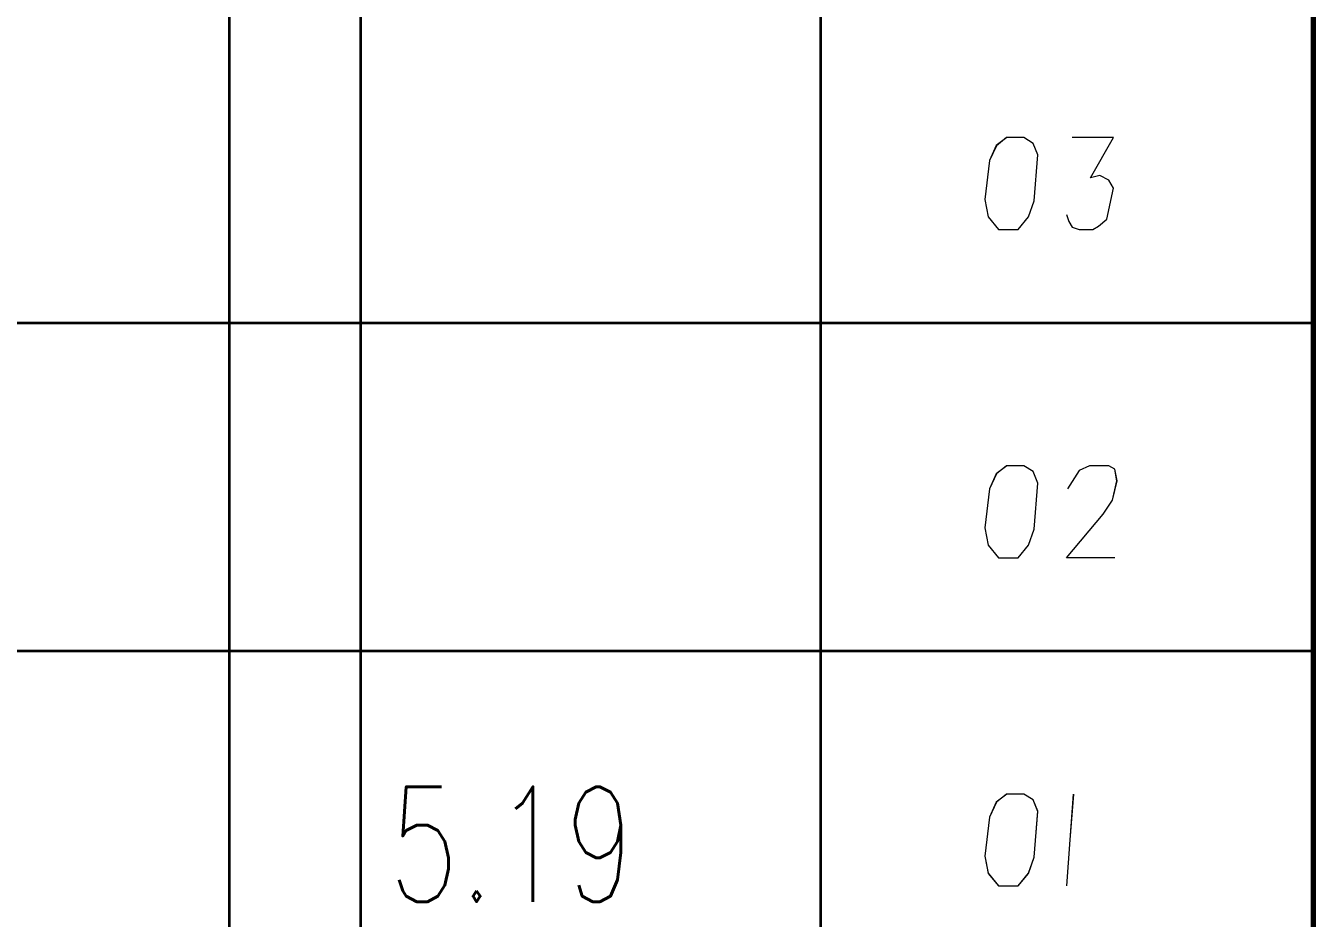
# Model space of a CAD drawing. Header units: millimetres. Extents: x 1333 to 104182, y -62616 to -5704.
# Drawn here: x 47092.9 to 47171.3, y -62239.1 to -62184.7 of the extents above; entities that cross this region are included whole.
import ezdxf
from ezdxf.enums import TextEntityAlignment as Align

# ---------------------------------------------------------------- set-up
doc = ezdxf.new("R2010")
doc.units = ezdxf.units.MM
doc.header["$LTSCALE"] = 0.5
doc.layers.add('08', color=1, linetype='Continuous')
doc.layers.add('SHM_LABEL', color=40, linetype='Continuous')
doc.styles.get("Standard").update_dxf_attribs({"font": 'simplex.shx'})

# ---------------------------------------------------------------- blocks, each defined once
blk = doc.blocks.new('D')
at = {"color": 7, "lineweight": 35}
for p, q in [((54356.08, -14049.043), (54076.08, -14049.043)), ((54356.08, -14069.043), (54076.08, -14069.043))]:
    blk.add_line(p, q, dxfattribs=at)
at = {"color": 7, "lineweight": 35, "ltscale": 0.25}
for p, q in [((54290.08, -14069.043), (54290.08, -14049.043)), ((54298.08, -14069.043), (54298.08, -14049.043)), ((54326.08, -14049.043), (54326.08, -14069.043))]:
    blk.add_line(p, q, dxfattribs=at)
blk = doc.blocks.new('arwear')
at = {"layer": '08', "color": 3, "xscale": 0.5, "yscale": 0.5, "zscale": 0.5}
for p in [(26347.04, -5572.506), (26347.04, -5582.506), (26347.04, -5592.506)]:
    blk.add_blockref('D', p, dxfattribs=at)
blk = doc.blocks.new('999')
at = {"color": 7, "lineweight": 70}
blk.add_line((75894.98, -10191.12), (75894.98, -11913.12), dxfattribs=at)
at = {"color": 7, "lineweight": 35, "ltscale": 0.25}
for p, q in [((75795.98, -11391.12), (75795.98, -11331.12)), ((75795.98, -11361.12), (75795.98, -11331.12)), ((75807.98, -11391.12), (75807.98, -11331.12)), ((75807.98, -11361.12), (75807.98, -11331.12)), ((75849.98, -11331.12), (75849.98, -11361.12)), ((75894.98, -11361.12), (75894.98, -11331.12)), ((75849.98, -11361.12), (75849.98, -11391.12)), ((75894.98, -11391.12), (75894.98, -11361.12)), ((75795.98, -11421.12), (75795.98, -11391.12)), ((75807.98, -11421.12), (75807.98, -11391.12)), ((75849.98, -11391.12), (75849.98, -11421.12)), ((75894.98, -11421.12), (75894.98, -11391.12))]:
    blk.add_line(p, q, dxfattribs=at)
at = {"color": 7, "lineweight": 35}
for p, q in [((75894.98, -11361.12), (75474.98, -11361.12)), ((75894.98, -11391.12), (75474.98, -11391.12))]:
    blk.add_line(p, q, dxfattribs=at)
at = {"color": 7, "lineweight": 13}
for points in [[(75868.02, -11352.57), (75868.97, -11351.42), (75869.49, -11349.95), (75869.81, -11345.75), (75869.39, -11344.7), (75868.55, -11344.17), (75866.97, -11344.17), (75866.03, -11344.91), (75865.4, -11346.27), (75864.98, -11349.84), (75865.29, -11351.42), (75866.24, -11352.57)], [(75868.02, -11382.57), (75868.97, -11381.42), (75869.49, -11379.95), (75869.81, -11375.75), (75869.39, -11374.7), (75868.55, -11374.17), (75866.97, -11374.17), (75866.03, -11374.91), (75865.4, -11376.27), (75864.98, -11379.84), (75865.29, -11381.42), (75866.24, -11382.57)], [(75868.02, -11412.57), (75868.97, -11411.42), (75869.49, -11409.95), (75869.81, -11405.75), (75869.39, -11404.7), (75868.55, -11404.17), (75866.97, -11404.17), (75866.03, -11404.91), (75865.4, -11406.27), (75864.98, -11409.84), (75865.29, -11411.42), (75866.24, -11412.57)]]:
    blk.add_lwpolyline(points, close=True, dxfattribs=at)
for points in [[(75872.43, -11351.21), (75872.64, -11351.84), (75872.96, -11352.36), (75873.59, -11352.57), (75874.85, -11352.57), (75875.37, -11352.26), (75876.11, -11351.63), (75876.74, -11348.79), (75876.32, -11348.06), (75875.48, -11347.64), (75874.64, -11347.85), (75876.74, -11344.17), (75872.96, -11344.17)], [(75876.84, -11382.57), (75872.43, -11382.57), (75875.79, -11378.58), (75876.63, -11377.32), (75877.05, -11375.54), (75876.84, -11374.49), (75876.32, -11374.17), (75874.53, -11374.17), (75873.59, -11374.59), (75872.54, -11376.27)], [(75873.06, -11404.17), (75872.75, -11408.37), (75872.43, -11412.57)]]:
    blk.add_lwpolyline(points, dxfattribs=at)

msp = doc.modelspace()

# ---------------------------------------------------------------- linework, layer by layer
at = {"color": 7, "lineweight": 70}
msp.add_line((47171.32, -61422.825), (47171.32, -62570.825), dxfattribs=at)
at = {"color": 7, "lineweight": 35, "ltscale": 0.25}
for p, q in [((47171.32, -62202.825), (47171.32, -62182.825)), ((47171.32, -62222.825), (47171.32, -62202.825)), ((47171.32, -62242.825), (47171.32, -62222.825))]:
    msp.add_line(p, q, dxfattribs=at)
at = {"color": 7, "lineweight": 13}
for points in [[(47153.35, -62197.125), (47153.98, -62196.355), (47154.33, -62195.375), (47154.54, -62192.575), (47154.26, -62191.875), (47153.7, -62191.525), (47152.65, -62191.525), (47152.02, -62192.015), (47151.6, -62192.925), (47151.32, -62195.305), (47151.53, -62196.355), (47152.16, -62197.125)], [(47153.35, -62217.125), (47153.98, -62216.355), (47154.33, -62215.375), (47154.54, -62212.575), (47154.26, -62211.875), (47153.7, -62211.525), (47152.65, -62211.525), (47152.02, -62212.015), (47151.6, -62212.925), (47151.32, -62215.305), (47151.53, -62216.355), (47152.16, -62217.125)], [(47153.35, -62237.125), (47153.98, -62236.355), (47154.33, -62235.375), (47154.54, -62232.575), (47154.26, -62231.875), (47153.7, -62231.525), (47152.65, -62231.525), (47152.02, -62232.015), (47151.6, -62232.925), (47151.32, -62235.305), (47151.53, -62236.355), (47152.16, -62237.125)]]:
    msp.add_lwpolyline(points, close=True, dxfattribs=at)
for points in [[(47156.29, -62196.215), (47156.43, -62196.635), (47156.64, -62196.985), (47157.06, -62197.125), (47157.9, -62197.125), (47158.25, -62196.915), (47158.74, -62196.495), (47159.16, -62194.605), (47158.88, -62194.115), (47158.32, -62193.835), (47157.76, -62193.975), (47159.16, -62191.525), (47156.64, -62191.525)], [(47159.23, -62217.125), (47156.29, -62217.125), (47158.53, -62214.465), (47159.09, -62213.625), (47159.37, -62212.435), (47159.23, -62211.735), (47158.88, -62211.525), (47157.69, -62211.525), (47157.06, -62211.805), (47156.36, -62212.925)], [(47156.71, -62231.525), (47156.5, -62234.325), (47156.29, -62237.125)]]:
    msp.add_lwpolyline(points, dxfattribs=at)

# ---------------------------------------------------------------- block references
at = {"layer": '08', "color": 55, "xscale": 0.6666666666860692, "yscale": 0.6666666666642413, "zscale": 0.6666666666666666}
msp.add_blockref('999', (-3425.332, -54628.745), dxfattribs=at)
at = {"layer": '08', "color": 3, "xscale": 2, "yscale": 2, "zscale": 2}
msp.add_blockref('arwear', (-59878.84, -36988.769), dxfattribs=at)

# ---------------------------------------------------------------- texts
at = {"layer": 'SHM_LABEL', "width": 0.762712}
msp.add_text('5.19', height=7, dxfattribs=at).set_placement((47115.017, -62238.083), (47130.017, -62238.083), align=Align.FIT)

doc.saveas('drawing.dxf')
